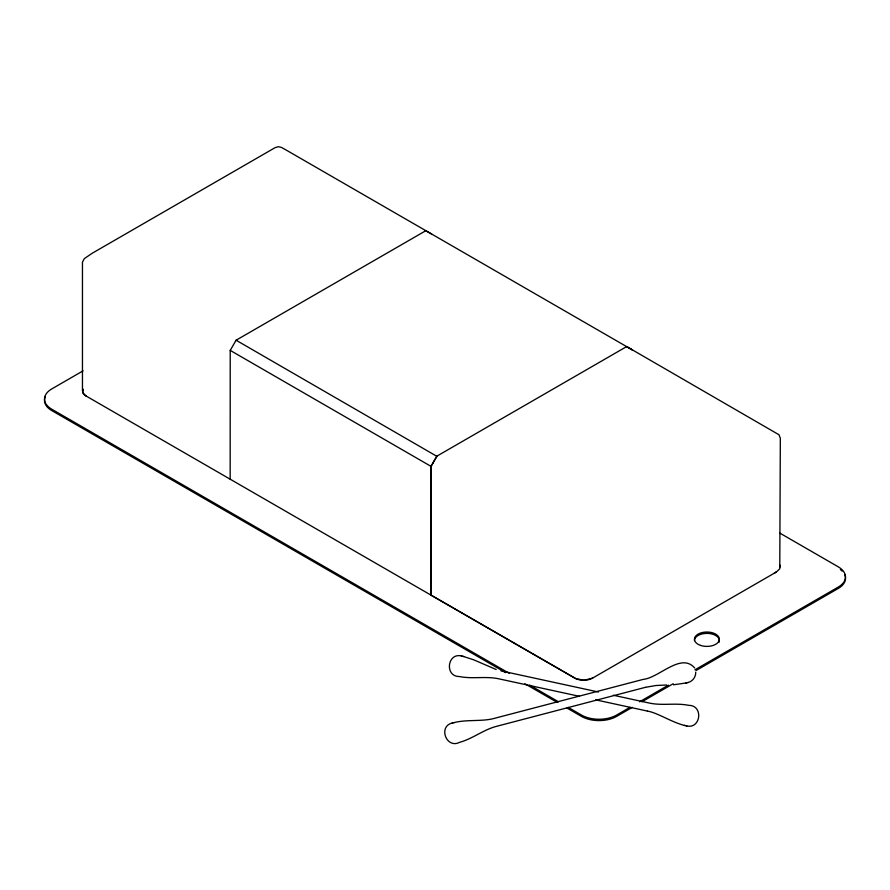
<?xml version="1.0" encoding="UTF-8"?>
<svg xmlns="http://www.w3.org/2000/svg" width="890" height="890" viewBox="0 0 890 890"><rect width="100%" height="100%" fill="white"/><g stroke="black" fill="none" stroke-linecap="round" stroke-linejoin="round"><path stroke-width="1.33" d="M230.165 479.187L230.221 350.393L236.095 340.225L425.776 230.721L431.695 234.07M437.012 456.08L430.971 466.338L430.949 595.11L575.641 678.491L584.007 680.305L592.673 678.058M695.735 672.095C696.002 676.945 692.487 681.673 687.681 682.619M432.863 463.089L436.879 456.147L626.694 346.566L778.984 434.765L780.33 438.203L779.774 568.777L776.425 571.97L592.451 678.18A12.449 7.187 0 0 1 574.851 678.18L85.607 395.727L82.725 392.69L83.004 389.086A12.449 7.187 0 0 0 86.274 396.106M432.996 463.011L431.083 466.36L431.083 595.032M83.093 370.83L51.798 388.908A24.898 14.373 0 0 0 51.798 409.233L509.225 673.33M436.801 456.281L236.095 340.225M629.909 707.383L616.659 715.037A24.898 14.373 0 0 1 581.448 715.037L568.209 707.383M639.543 701.821L668.435 685.144M694.923 669.847L838.202 587.122A24.898 14.373 0 0 0 838.202 566.797L779.929 533.154M632.312 707.35L616.659 716.383A24.898 14.373 0 0 1 581.448 716.383L567.008 708.051M641.946 701.787L673.252 683.709M696.125 670.504L838.202 588.479A24.898 14.373 0 0 0 844.655 574.595M452.699 722.936C437.747 725.851 446.146 749.213 459.596 742.338C472.879 738.7 483.737 729.444 497.154 726.173L645.55 687.291M453.833 722.68C467.128 719.176 482.391 721.879 494.807 718.241L643.225 679.381C659.112 677.835 681.095 652.092 694.656 667.978M645.828 687.258L655.852 685.523L666.499 685M673.608 684.799L686.546 682.875M452.087 723.081L454.434 722.535M685.945 683.019L688.293 682.474M462.043 656.108C447.392 651.814 444.177 676.6 459.362 676.534C472.635 679.248 486.285 675.866 499.513 678.97L579.412 696.314M686.068 725.762C700.719 730.056 703.934 705.281 688.738 705.347C675.466 702.622 661.826 706.015 648.587 702.9L613.377 695.257M500.981 670.86L598.481 692.019M595.666 699.84L647.13 711.01M463 656.353L473.736 659.824L496.197 669.525M647.386 711.099C657.899 712.668 673.396 723.503 686.824 725.94M684.354 725.339L685.111 725.517M461.287 655.93L463.746 656.542M626.56 346.644L632.49 349.993L287.147 150.61L281.574 147.462L278.425 146.694L275.144 147.629L92.171 253.272L84.339 258.623L82.459 262.138L82.459 390.899M230.221 350.393L430.971 466.338M529.683 685.144L558.575 701.832M505.609 672.606L51.798 410.59A24.898 14.373 0 0 1 45.346 396.706M524.866 683.72L557.374 702.488M780.052 565.172L780.33 566.963M776.358 571.658A12.449 7.187 0 0 1 774.389 573.149M840.36 569.567A24.898 14.373 0 0 1 842.163 571.124M694.445 640.577A12.449 7.187 0 0 1 708.518 633.446A12.449 7.187 0 0 1 718.92 642.435M700.664 645.439A12.449 7.187 0 0 0 719.343 639.22A12.449 7.187 0 0 0 700.664 632.99A12.449 7.187 0 0 0 700.664 645.439"/></g></svg>
